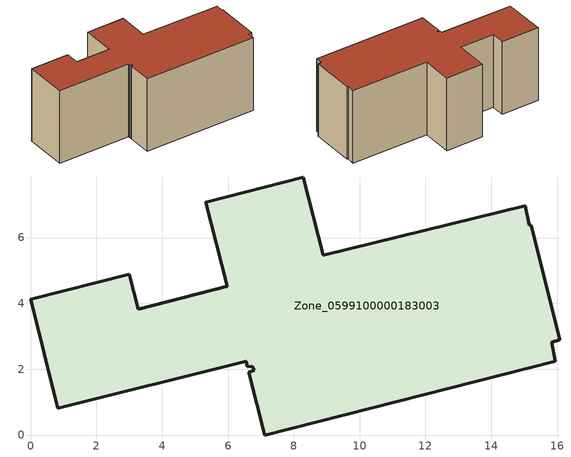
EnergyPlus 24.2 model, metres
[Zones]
Zone_0599100000183003
 floor ground (C_G): 6.55,2.24 0.83,0.81 0,4.12 3,4.89 3.28,3.82 5.98,4.52 5.32,7.08 8.29,7.84 8.9,5.46 15.03,6.97 15.15,6.37 15.22,6.38 16.09,2.9 15.84,2.81 15.95,2.25 7.11,0 6.63,1.91 6.79,1.97 6.74,2.1 6.59,2.08 z0
 wall outside (C_F): 5.32,7.08 5.98,4.52 3.28,3.82 3,4.89 0,4.12 0.83,0.81 6.55,2.24 6.59,2.08 6.74,2.1 6.79,1.97 6.63,1.91 7.11,0 15.95,2.25 15.84,2.81 16.09,2.9 15.22,6.38 15.15,6.37 15.03,6.97 8.9,5.46 8.29,7.84 5.32,7.08 z0:6.11
 roof outside (C_R): 0.83,0.81 6.55,2.24 6.59,2.08 6.74,2.1 6.79,1.97 6.63,1.91 7.11,0 15.95,2.25 15.84,2.81 16.09,2.9 15.22,6.38 15.15,6.37 15.03,6.97 8.9,5.46 8.29,7.84 5.32,7.08 5.98,4.52 3.28,3.82 3,4.89 0,4.12 z6.11
[BUILDING]
Pand.0599100000183003: North Axis=0; Terrain=City; Loads Convergence Tolerance Value=0.04; Temperature Convergence Tolerance Value=0.4; Solar Distribution=FullExterior; Maximum Number of Warmup Days=25; Minimum Number of Warmup Days=1
[Site:Location]
Rotterdam.The.Hague.AP_ZH_NLD Design_Conditions: Latitude=51.96; Longitude=4.45; Time Zone=1; Elevation=-4.5
[SITE:GROUNDTEMPERATURE:BUILDINGSURFACE]
18, 18, 18, 18, 18, 18, 18, 18, 18, 18, 18, 18
[MATERIAL] Thermal Absorptance=0.9; Solar Absorptance=0.7; Visible Absorptance=0.7
Name | Roughness | Thickness | Conductivity | Density | Specific Heat
G.TI.1965-1974 | MediumSmooth | 0.15 | 0.882353 | 540 | 1210
F.TI.1965-1974 | Rough | 0.3 | 0.697674 | 1920 | 840
R.TI.1965-1974 | MediumRough | 0.2 | 0.232558 | 1500 | 1000
[CONSTRUCTION]
C_G: G.TI.1965-1974
C_F: F.TI.1965-1974
C_R: R.TI.1965-1974
[ZONE]
Zone_0599100000183003: Type=1; Multiplier=1; Ceiling Height=Autocalculate; Volume=Autocalculate; Floor Area=autocalculate; Part of Total Floor Area=Yes
[ZONEINFILTRATION:DESIGNFLOWRATE]
Infil_Zone_0599100000183003: Zone or ZoneList or Space or SpaceList=Zone_0599100000183003; Schedule=AlwaysOn; Design Flow Rate Calculation Method=Flow/Area; Flow Rate per Floor Area=0.003; Constant Term Coefficient=1; Temperature Term Coefficient=0; Velocity Term Coefficient=0; Velocity Squared Term Coefficient=0
[HVACTEMPLATE:ZONE:IDEALLOADSAIRSYSTEM]
Zone_0599100000183003: Maximum Heating Supply Air Temperature=50; Minimum Cooling Supply Air Temperature=13; Maximum Heating Supply Air Humidity Ratio=0.0156; Minimum Cooling Supply Air Humidity Ratio=0.0077; Heating Limit=NoLimit; Cooling Limit=NoLimit; Dehumidification Control Type=ConstantSensibleHeatRatio; Cooling Sensible Heat Ratio=0.7; Dehumidification Setpoint=60; Humidification Control Type=None; Humidification Setpoint=30; Outdoor Air Method=None; Outdoor Air Flow Rate per Person=0.00944; Outdoor Air Flow Rate per Zone Floor Area=0; Outdoor Air Flow Rate per Zone=0; Demand Controlled Ventilation Type=None; Outdoor Air Economizer Type=NoEconomizer; Heat Recovery Type=None; Sensible Heat Recovery Effectiveness=0.7; Latent Heat Recovery Effectiveness=0.65
[ZONECONTROL:THERMOSTAT]
ThermostatControl_Zone_0599100000183003: Zone or ZoneList=Zone_0599100000183003; Control Type Schedule=DualSetpointControlType; Control 1=Thermostat_Zone_0599100000183003; Temperature Difference Between Cutout And Setpoint=0
[THERMOSTATSETPOINT:DUALSETPOINT]
Thermostat_Zone_0599100000183003: Heating Setpoint Temperature Schedule=HeatingSetpoint_Zone_0599100000183003; Cooling Setpoint Temperature Schedule=CoolingSetpoint_Zone_0599100000183003
[SCHEDULE:COMPACT]
HeatingSetpoint_Zone_0599100000183003: Through: 12/31, For: AllDays, Until: 24:00, 21
CoolingSetpoint_Zone_0599100000183003: Through: 12/31, For: AllDays, Until: 24:00, 24
DualSetpointControlType: Through: 12/31, For: AllDays, Until: 24:00, 4
AlwaysOn: Through: 12/31, For: AllDays, Until: 24:00, 1
